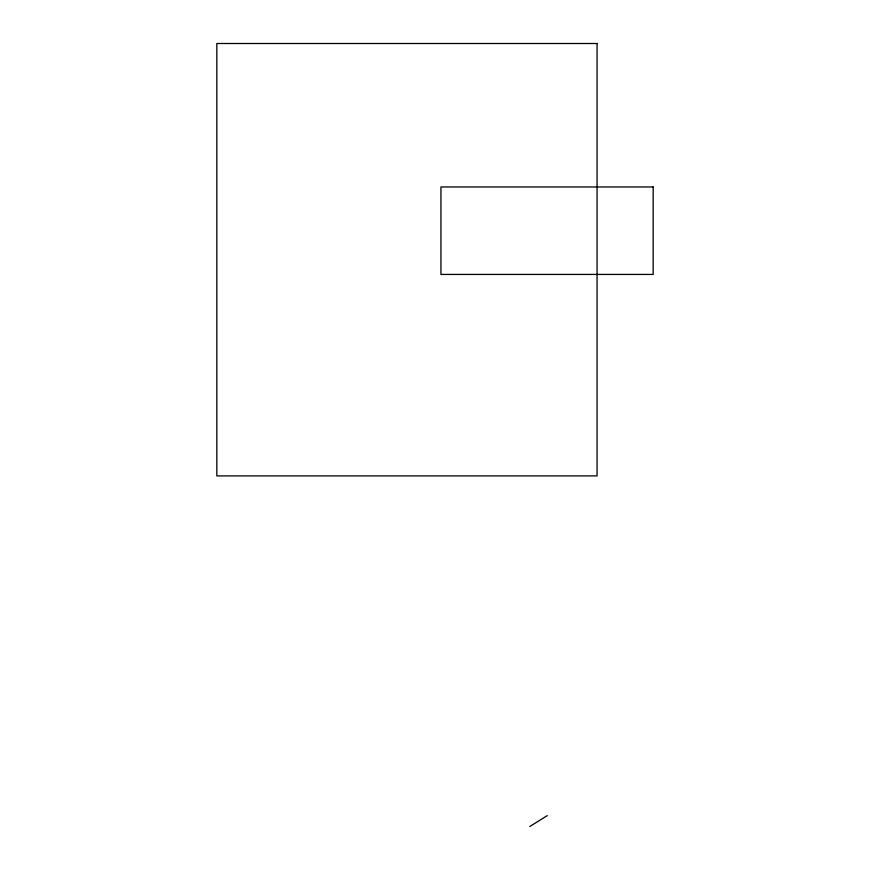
<?xml version="1.0" encoding="UTF-8"?>
<svg xmlns="http://www.w3.org/2000/svg" width="870" height="870" viewBox="0 0 870 870"><rect width="100%" height="100%" fill="white"/><g stroke="black" fill="none" stroke-linecap="round" stroke-linejoin="round"><path stroke-width="1.3" d="M529.808 826.5L547.274 815.614M597.07 43.5L216.826 43.5L216.826 475.901L597.07 475.901L597.07 43.5M653.174 186.963L440.938 186.963L440.938 274.431L653.174 274.431L653.174 186.963"/></g></svg>
